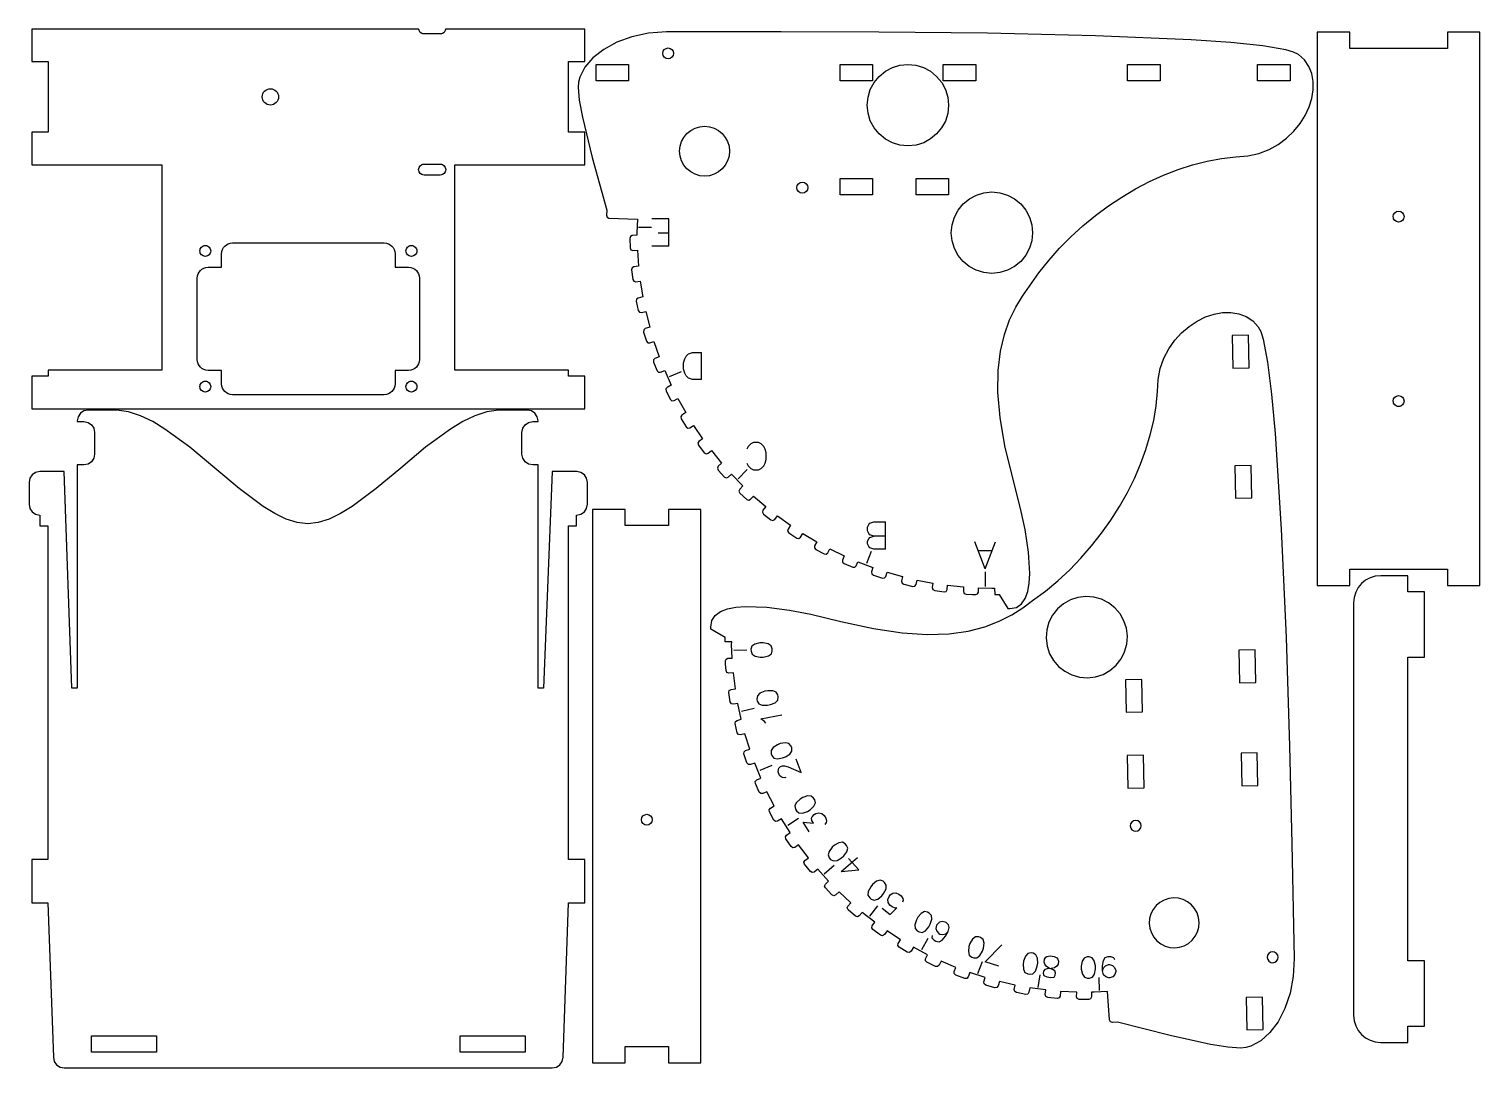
# Model space of a CAD drawing. Extents: x 0 to 268, y 8 to 199.
import ezdxf

# ---------------------------------------------------------------- set-up
doc = ezdxf.new("R2010")
doc.units = 0
doc.layers.add('Layer_1', color=7, linetype='CONTINUOUS')

msp = doc.modelspace()

# ---------------------------------------------------------------- linework, layer by layer
at = {"layer": 'Layer_1', "color": 7}
for points in [[(0.595772, 199.33182), (0.595772, 193.332135), (3.595586, 193.332135), (3.595586, 180.331848), (0.595772, 180.331848), (0.595772, 174.332164), (3.595586, 174.332164), (24.595302, 174.332164), (24.595302, 136.487003), (3.595586, 136.487003), (3.595586, 135.333423), (0.595772, 135.333423), (0.595772, 129.332679), (102.59546, 129.332679), (102.59546, 135.333423), (99.595352, 135.333423), (99.595352, 136.487003), (78.595399, 136.487003), (78.595399, 174.332164), (99.595352, 174.332164), (102.59546, 174.332164), (102.59546, 180.331848), (99.595352, 180.331848), (99.595352, 193.332135), (102.59546, 193.332135), (102.59546, 199.33182), (99.595352, 199.33182), (76.917678, 199.33182), (76.907359, 199.230484), (76.848889, 199.042366), (76.634838, 198.724602), (76.317606, 198.510554), (76.129487, 198.45261), (75.927607, 198.431973), (72.927766, 198.431973), (72.725625, 198.45261), (72.537506, 198.510554), (72.220271, 198.724602), (72.006223, 199.042366), (71.94775, 199.230484), (71.937431, 199.33182), (24.595302, 199.33182), (3.595586, 199.33182)], [(180.956177, 92.525344), (182.175112, 92.749972), (183.11888, 93.385501), (183.81235, 94.380865), (184.280665, 95.683935), (184.549216, 97.243388), (184.643143, 99.007626), (184.4074, 102.943298), (183.775046, 107.078203), (182.946901, 110.999059), (181.509156, 116.546571), (180.052361, 122.50101), (179.162039, 127.76092), (178.772837, 132.385567), (178.819933, 136.434745), (179.237712, 139.967989), (179.961082, 143.044559), (180.924956, 145.724255), (182.064251, 148.066345), (183.313613, 150.130623), (184.607951, 151.976617), (186.315836, 154.384588), (188.165007, 156.705244), (190.144616, 158.930389), (192.24329, 161.053137), (194.450175, 163.065556), (196.753636, 164.960501), (199.143084, 166.730295), (201.606882, 168.3678), (204.134443, 169.865074), (206.713864, 171.214977), (209.334822, 172.409835), (211.985414, 173.4425), (214.655058, 174.305306), (217.332372, 174.990576), (220.006249, 175.491432), (222.665572, 175.799671), (224.846796, 175.957892), (226.883025, 176.410329), (228.763682, 177.123116), (230.478181, 178.062119), (232.015671, 179.193477), (233.365575, 180.483584), (234.51704, 181.898311), (235.459486, 183.404051), (236.181795, 184.966679), (236.67392, 186.552326), (236.924745, 188.127122), (236.924745, 189.657736), (236.660955, 191.109239), (236.123851, 192.448559), (235.30285, 193.641562), (234.186841, 194.654651), (233.284083, 195.094123), (231.865653, 195.502111), (227.61645, 196.228391), (221.710692, 196.842224), (214.419843, 197.353132), (196.767924, 198.102431), (176.832122, 198.550106), (156.783079, 198.770239), (138.791699, 198.835856), (117.667128, 198.799872), (114.332586, 198.567039), (111.246491, 197.910079), (108.469693, 196.89276), (106.061987, 195.577517), (104.084227, 194.028118), (102.596744, 192.307536), (101.660119, 190.479002), (101.416967, 189.5437), (101.334417, 188.605224), (101.554815, 186.240382), (102.137692, 183.065387), (103.916746, 175.639069), (106.616553, 165.973058), (106.567605, 165.02294), (106.695134, 164.663374), (107.040944, 164.502505), (112.289213, 164.280258), (112.195022, 161.772009), (112.200842, 161.315074), (111.340947, 161.274857), (110.993549, 161.111874), (110.862052, 160.751247), (110.931902, 159.004737), (111.092239, 158.658133), (111.451543, 158.528751), (112.275984, 158.567381), (112.490826, 155.610402), (111.639662, 155.495835), (111.30761, 155.303483), (111.207862, 154.933069), (111.429847, 153.198726), (111.619818, 152.867468), (111.989176, 152.769837), (112.806473, 152.880433), (113.272137, 149.952555), (112.440819, 149.765498), (112.126495, 149.544835), (112.05929, 149.167011), (112.431824, 147.458597), (112.649837, 147.144802), (113.026339, 147.079714), (113.82882, 147.260689), (114.551661, 144.385466), (113.738335, 144.12591), (113.444648, 143.879054), (113.410781, 143.496996), (113.930687, 141.827476), (114.174895, 141.534054), (114.555365, 141.502304), (115.333504, 141.750483), (116.305583, 138.949079), (115.522152, 138.621525), (115.251219, 138.349798), (115.251748, 137.965623), (115.914794, 136.348226), (116.183875, 136.077293), (116.565933, 136.078616), (117.320789, 136.394266), (118.529931, 133.687052), (117.780102, 133.293087), (117.533778, 132.999135), (117.566851, 132.616813), (118.368271, 131.062916), (118.660106, 130.816327), (119.040576, 130.850985), (119.760507, 131.228809), (121.204867, 128.638807), (120.492609, 128.181872), (120.273005, 127.867283), (120.339151, 127.489458), (121.273658, 126.011499), (121.585602, 125.791366), (121.961307, 125.859099), (122.644461, 126.297249), (124.304456, 123.839536), (123.640881, 123.326774), (123.449061, 122.994457), (123.547748, 122.623512), (124.607139, 121.232336), (124.937339, 121.040249), (125.305903, 121.140526), (125.947782, 121.636617), (127.818911, 119.33501), (127.199789, 118.764305), (127.038129, 118.41638), (127.168833, 118.055486), (128.345432, 116.762471), (128.690977, 116.599752), (129.049223, 116.731515), (129.640302, 117.276553), (131.70749, 115.149572), (131.142605, 114.529654), (131.011901, 114.168762), (131.173561, 113.820571), (132.458374, 112.634974), (132.816885, 112.502949), (133.162695, 112.665665), (133.706413, 113.2623), (135.946903, 111.319469), (135.439962, 110.654307), (135.341273, 110.283626), (135.532564, 109.951045), (136.915807, 108.881864), (137.284369, 108.781587), (137.614568, 108.973939), (138.101931, 109.613172), (140.506462, 107.876183), (140.058788, 107.168691), (139.992642, 106.790866), (140.212246, 106.476277), (141.683593, 105.531715), (142.059298, 105.463981), (142.371507, 105.684115), (142.800396, 106.361977), (145.344892, 104.837184), (144.963363, 104.098732), (144.930555, 103.71641), (145.176882, 103.422193), (146.724691, 102.609396), (147.105161, 102.574736), (147.396996, 102.821325), (147.765296, 103.534906), (150.433879, 102.239245), (150.117173, 101.46772), (150.117438, 101.084339), (150.388371, 100.812612), (152.001532, 100.13766), (152.38359, 100.13766), (152.652936, 100.408858), (152.955619, 101.146781), (155.728183, 100.092417), (155.480533, 99.297609), (155.514403, 98.915551), (155.80809, 98.66843), (157.473638, 98.136621), (157.854373, 98.168633), (158.099113, 98.462055), (158.337238, 99.226436), (161.189706, 98.41311), (161.012965, 97.601898), (161.079904, 97.223809), (161.393964, 97.003411), (163.099732, 96.618972), (163.475969, 96.684059), (163.693986, 96.99759), (163.864375, 97.778375), (166.777964, 97.220369), (166.672131, 96.394605), (166.771614, 96.024189), (167.103666, 95.831837), (168.836157, 95.597151), (169.205515, 95.694783), (169.395486, 96.026041), (169.49735, 96.817938), (172.448508, 96.513403), (172.414906, 95.684993), (172.546404, 95.324631), (172.893802, 95.162177), (174.083897, 95.105821), (174.712544, 95.106085), (175.021577, 95.248166), (175.15916, 95.556141), (175.191704, 96.355976), (177.664763, 96.303853), (178.165087, 96.322374), (178.220387, 95.105821), (178.973388, 95.105821), (180.601104, 92.541748), (180.957762, 92.526666)], [(267.672584, 198.771041), (261.672634, 198.771041), (261.672634, 195.771225), (243.672523, 195.771225), (243.672523, 198.771041), (237.672573, 198.771041), (237.672573, 195.771225), (237.672573, 99.77175), (237.672573, 96.771115), (243.672523, 96.771115), (243.672523, 99.77175), (261.672634, 99.77175), (261.672634, 96.771115), (267.672584, 96.771115), (267.672584, 99.77175), (267.672584, 195.771225)], [(117.949703, 193.84873), (117.566584, 193.924666), (117.241678, 194.141624), (117.022603, 194.472617), (116.949578, 194.84859), (117.022603, 195.224563), (117.241678, 195.555556), (117.566584, 195.772515), (117.949703, 195.848714), (118.331758, 195.772515), (118.656666, 195.555556), (118.875741, 195.224563), (118.94956, 194.84859), (118.875741, 194.472617), (118.656666, 194.141624), (118.331758, 193.924666)], [(110.667583, 189.801669), (104.668692, 189.801669), (104.668692, 192.801775), (110.667583, 192.801775)], [(155.667599, 189.801669), (149.667647, 189.801669), (149.667647, 192.801775), (155.667599, 192.801775)], [(162.167608, 177.801769), (160.697584, 177.946764), (159.297677, 178.37274), (158.006511, 179.061715), (156.86457, 179.997545), (155.927681, 181.140544), (155.238707, 182.430652), (154.812731, 183.83162), (154.667739, 185.301641), (154.812731, 186.771665), (155.238707, 188.171572), (155.927681, 189.462738), (156.86457, 190.604679), (158.006511, 191.541568), (159.297677, 192.230542), (160.697584, 192.655725), (162.167608, 192.801775), (163.637632, 192.655725), (165.037539, 192.230542), (166.328705, 191.541568), (167.471704, 190.604679), (168.407535, 189.462738), (169.096509, 188.171572), (169.522753, 186.771665), (169.667742, 185.301641), (169.515609, 183.789551), (169.078518, 182.381704), (168.386633, 181.107736), (167.470646, 179.997545), (166.360719, 179.082617), (165.087548, 178.390734), (163.679701, 177.95364)], [(174.667567, 189.801669), (168.66762, 189.801669), (168.66762, 192.801775), (174.667567, 192.801775)], [(208.667808, 189.801669), (202.667594, 189.801669), (202.667594, 192.801775), (208.667808, 192.801775)], [(232.667869, 189.801669), (226.667657, 189.801669), (226.667657, 192.801775), (232.667869, 192.801775)], [(44.595688, 188.332045), (44.897842, 188.301618), (45.179358, 188.214041), (45.433887, 188.075929), (45.655873, 187.892573), (45.838964, 187.670853), (45.977341, 187.416059), (46.064654, 187.134542), (46.095345, 186.832388), (46.064918, 186.52997), (45.977341, 186.248454), (45.839229, 185.993661), (45.656137, 185.771675), (45.434152, 185.588584), (45.179358, 185.450206), (44.897842, 185.36263), (44.595688, 185.332203), (44.301471, 185.361307), (44.021542, 185.446239), (43.763309, 185.584086), (43.534709, 185.771675), (43.347384, 186.000011), (43.209537, 186.258244), (43.124608, 186.538436), (43.095501, 186.832388), (43.125931, 187.134542), (43.213508, 187.416059), (43.351885, 187.670853), (43.534974, 187.892838), (43.756959, 188.075929), (44.011753, 188.214306), (44.293269, 188.301618)], [(124.66667, 172.217747), (123.765765, 172.306647), (122.906663, 172.567791), (122.114766, 172.989801), (121.413623, 173.564737), (120.839742, 174.26456), (120.416674, 175.056722), (120.155795, 175.915559), (120.06663, 176.817787), (120.155795, 177.71869), (120.416674, 178.577792), (120.839742, 179.369689), (121.413623, 180.069776), (122.114766, 180.644716), (122.906663, 181.067784), (123.764709, 181.328663), (124.66667, 181.417563), (125.568634, 181.328663), (126.426677, 181.067784), (127.218575, 180.644716), (127.919718, 180.069776), (128.493598, 179.369689), (128.916667, 178.577792), (129.177546, 177.71869), (129.26671, 176.817787), (129.177546, 175.915559), (128.916667, 175.056722), (128.493598, 174.26456), (127.919718, 173.564737), (127.218575, 172.989801), (126.427736, 172.567791), (125.568634, 172.306647)], [(72.927766, 174.432177), (75.927607, 174.432177), (76.129487, 174.412069), (76.317606, 174.353861), (76.635105, 174.140078), (76.849153, 173.822313), (76.907094, 173.634195), (76.927467, 173.432319), (76.907094, 173.230177), (76.849153, 173.042323), (76.635105, 172.724556), (76.317606, 172.510776), (76.129487, 172.452567), (75.927607, 172.432459), (72.927766, 172.432459), (72.725625, 172.452567), (72.537771, 172.510776), (72.220006, 172.724556), (72.006223, 173.042323), (71.948015, 173.230177), (71.927642, 173.432319), (71.948015, 173.634195), (72.006223, 173.822313), (72.220006, 174.140078), (72.537771, 174.353861), (72.725625, 174.412069)], [(155.667599, 168.801714), (149.667647, 168.801714), (149.667647, 171.801558), (155.667599, 171.801558)], [(169.667742, 168.801714), (163.667527, 168.801714), (163.667527, 171.801558), (169.667742, 171.801558)], [(142.697738, 169.099637), (142.315679, 169.17557), (141.990774, 169.392795), (141.773549, 169.716642), (141.697616, 170.099759), (141.773549, 170.482611), (141.990774, 170.806725), (142.315679, 171.023683), (142.697738, 171.099619), (143.080589, 171.023683), (143.405762, 170.806725), (143.621662, 170.482611), (143.698656, 170.099759), (143.621662, 169.716642), (143.405762, 169.392795), (143.080589, 169.17557)], [(177.667676, 154.301773), (176.156112, 154.453644), (174.74853, 154.890736), (173.474564, 155.582621), (172.364638, 156.498605), (171.448651, 157.608796), (170.75756, 158.882764), (170.320736, 160.289814), (170.167542, 161.801642), (170.313592, 163.271667), (170.73851, 164.671576), (171.427749, 165.962739), (172.364638, 167.10468), (173.506579, 168.041569), (174.797742, 168.730808), (176.197652, 169.156787), (177.667676, 169.301779), (179.137697, 169.156787), (180.538136, 168.730808), (181.829037, 168.041569), (182.971242, 167.10468), (183.908131, 165.962739), (184.597103, 164.671576), (185.022553, 163.271667), (185.168074, 161.801642), (185.022553, 160.331618), (184.597103, 158.931712), (183.907867, 157.64081), (182.971242, 156.497811), (181.828772, 155.561716), (180.537871, 154.872744), (179.137697, 154.446765)], [(253.672438, 164.771065), (253.652594, 164.569717), (253.593592, 164.381863), (253.379545, 164.064098), (253.061516, 163.849789), (252.874455, 163.79158), (252.672578, 163.771207), (252.471495, 163.79158), (252.283641, 163.849789), (251.965612, 164.064098), (251.751564, 164.381863), (251.693621, 164.569717), (251.672454, 164.771065), (251.748654, 165.153916), (251.965612, 165.47856), (252.289462, 165.695518), (252.672578, 165.771454), (253.05543, 165.695518), (253.379545, 165.47856), (253.596503, 165.153916)], [(37.595616, 159.931704), (65.595378, 159.931704), (65.999397, 159.892019), (66.375369, 159.7756), (66.715092, 159.59304), (67.010896, 159.346975), (67.254577, 159.05329), (67.438462, 158.711975), (67.554614, 158.33627), (67.595095, 157.931458), (67.595095, 155.431147), (70.095406, 155.431147), (70.499425, 155.391459), (70.87513, 155.275043), (71.215122, 155.09248), (71.510659, 154.849066), (71.754604, 154.552733), (71.93849, 154.211418), (72.054642, 153.835713), (72.095123, 153.433544), (72.095123, 138.431689), (72.054642, 138.029523), (71.93849, 137.651169), (71.754604, 137.312502), (71.510659, 137.016169), (71.215122, 136.772753), (70.87513, 136.59019), (70.499425, 136.473774), (70.095406, 136.43144), (67.595095, 136.43144), (67.595095, 133.931132), (67.554614, 133.528966), (67.438462, 133.153258), (67.254577, 132.811945), (67.010896, 132.518258), (66.715092, 132.272196), (66.375369, 132.089636), (65.999397, 131.973217), (65.595378, 131.933529), (37.595616, 131.933529), (37.191598, 131.973217), (36.815625, 132.089636), (36.4759, 132.272196), (36.180096, 132.518258), (35.936415, 132.811945), (35.752265, 133.153258), (35.636113, 133.528966), (35.595632, 133.931132), (35.595632, 136.43144), (33.095589, 136.43144), (32.69157, 136.473774), (32.315597, 136.59019), (31.975873, 136.772753), (31.680069, 137.016169), (31.436388, 137.312502), (31.252238, 137.651169), (31.136086, 138.029523), (31.095604, 138.431689), (31.095604, 153.433544), (31.136086, 153.835713), (31.252238, 154.211418), (31.436388, 154.552733), (31.680069, 154.849066), (31.975873, 155.09248), (32.315597, 155.275043), (32.69157, 155.391459), (33.095589, 155.431147), (35.595632, 155.431147), (35.595632, 157.931458), (35.636113, 158.33627), (35.752265, 158.711975), (35.936415, 159.05329), (36.180096, 159.346975), (36.4759, 159.59304), (36.815625, 159.7756), (37.191598, 159.892019)], [(32.595262, 159.431644), (32.796874, 159.413123), (32.984464, 159.352269), (33.30249, 159.137954), (33.516805, 158.820457), (33.575013, 158.6326), (33.595386, 158.43152), (33.575013, 158.230437), (33.516805, 158.042582), (33.30249, 157.725083), (32.984464, 157.51077), (32.796874, 157.452562), (32.595262, 157.431395), (32.393914, 157.452562), (32.20606, 157.51077), (31.888296, 157.725083), (31.673983, 158.042582), (31.615775, 158.230437), (31.595402, 158.43152), (31.615775, 158.6326), (31.673983, 158.820457), (31.888296, 159.137954), (32.20606, 159.352269), (32.393914, 159.413123)], [(70.595468, 159.431644), (70.797078, 159.413123), (70.98467, 159.352269), (71.302699, 159.137954), (71.517009, 158.820457), (71.575217, 158.6326), (71.59559, 158.43152), (71.575217, 158.230437), (71.517009, 158.042582), (71.302699, 157.725083), (70.98467, 157.51077), (70.797078, 157.452562), (70.595468, 157.431395), (70.39412, 157.452562), (70.206266, 157.51077), (69.888502, 157.725083), (69.67419, 158.042582), (69.615981, 158.230437), (69.595608, 158.43152), (69.615981, 158.6326), (69.67419, 158.820457), (69.888502, 159.137954), (70.206266, 159.352269), (70.39412, 159.413123)], [(125.81589, 89.100461), (126.014413, 90.32387), (126.630094, 91.280878), (127.610559, 91.995257), (128.90343, 92.491037), (130.456849, 92.792527), (132.218707, 92.923764), (136.158485, 92.771352), (140.305843, 92.226635), (144.243343, 91.481643), (149.820036, 90.161605), (155.803969, 88.831133), (161.081541, 88.05231), (165.713387, 87.761053), (169.760661, 87.893818), (173.284006, 88.386259), (176.344583, 89.174568), (179.003277, 90.195195), (181.321006, 91.383532), (183.358382, 92.676294), (185.176312, 94.009401), (187.547867, 95.767861), (189.828611, 97.665715), (192.011633, 99.691973), (194.089236, 101.835085), (196.054771, 104.084068), (197.900542, 106.427374), (199.619387, 108.853471), (201.204119, 111.351623), (202.647846, 113.910044), (203.942861, 116.517713), (205.081995, 119.163105), (206.058339, 121.835219), (206.864468, 124.522257), (207.492932, 127.213472), (207.93683, 129.897341), (208.188996, 132.562598), (208.301024, 134.746679), (208.710276, 136.792028), (209.3831, 138.687611), (210.285622, 140.421328), (211.384193, 141.982416), (212.645448, 143.359313), (214.035489, 144.540459), (215.520953, 145.514552), (217.067677, 146.270026), (218.642823, 146.795334), (220.211961, 147.079426), (221.741725, 147.110744), (223.198747, 146.877733), (224.549127, 146.369354), (225.759243, 145.573516), (226.795455, 144.479185), (227.254191, 143.586202), (227.692103, 142.176458), (228.508135, 137.943575), (229.246796, 132.052128), (229.911866, 124.773724), (231.034507, 107.141878), (231.903928, 87.219748), (232.547985, 67.179851), (232.994544, 49.194159), (233.405568, 28.073371), (233.243347, 24.734626), (232.651833, 21.635426), (231.6935, 18.837537), (230.429496, 16.402672), (228.922296, 14.392598), (227.233571, 12.869065), (225.425007, 11.893782), (224.495322, 11.631042), (223.558805, 11.528521), (221.189824, 11.698985), (218.002943, 12.214462), (210.54091, 13.836043), (200.819934, 16.330789), (199.870804, 16.261584), (199.508882, 16.381482), (199.340733, 16.723836), (199.00748, 21.966201), (196.501522, 21.819081), (196.044834, 21.815108), (196.022557, 20.954549), (195.867227, 20.603732), (195.509465, 20.464554), (193.761602, 20.497321), (193.411683, 20.650315), (193.274723, 21.007012), (193.296168, 21.83188), (190.335302, 21.984235), (190.238773, 21.130891), (190.053492, 20.794764), (189.685272, 20.687069), (187.946616, 20.872543), (187.611151, 21.055298), (187.505991, 21.422459), (187.599266, 22.242151), (184.661928, 22.645674), (184.492503, 21.810451), (184.278803, 21.491691), (183.902485, 21.416508), (182.186573, 21.752859), (181.868236, 21.964081), (181.795199, 22.338989), (181.959153, 23.145146), (179.069009, 23.807112), (178.826987, 22.988426), (178.586403, 22.689581), (178.205146, 22.647559), (176.525003, 23.131968), (176.226476, 23.37002), (176.186682, 23.749734), (176.418339, 24.533029), (173.596991, 25.445585), (173.285826, 24.655393), (173.020154, 24.37883), (172.636608, 24.370184), (171.005544, 24.998802), (170.728713, 25.262138), (170.721953, 25.644059), (171.021553, 26.405583), (168.289358, 27.557252), (167.911615, 26.799261), (167.622677, 26.546763), (167.239744, 26.571554), (165.669235, 27.339995), (165.416524, 27.626547), (165.443126, 28.007666), (165.805633, 28.735377), (163.185649, 30.124607), (162.743885, 29.402972), (162.434278, 29.176714), (162.054873, 29.234897), (160.557473, 30.13771), (160.330787, 30.444979), (160.390553, 30.822141), (160.814149, 31.514413), (158.321866, 33.121897), (157.823524, 32.44768), (157.495073, 32.249021), (157.122388, 32.339792), (155.709105, 33.369481), (155.510076, 33.695411), (155.602267, 34.066035), (156.084668, 34.718214), (153.743983, 36.540277), (153.18677, 35.909221), (152.842078, 35.740229), (152.478501, 35.863267), (151.160876, 37.012245), (150.990882, 37.35427), (151.115035, 37.715223), (151.647706, 38.317973), (149.477462, 40.339424), (148.869368, 39.761807), (148.511326, 39.623231), (148.159789, 39.777752), (146.947541, 41.036934), (146.807957, 41.39257), (146.963058, 41.741741), (147.548318, 42.297968), (145.558241, 44.497102), (144.904219, 43.976205), (144.535453, 43.869424), (144.198899, 44.053637), (143.100683, 45.414209), (142.992894, 45.780574), (143.177957, 46.1145), (143.806734, 46.615279), (142.019519, 48.982523), (141.321649, 48.52024), (140.945044, 48.446111), (140.626143, 48.659015), (139.6504, 50.109773), (139.574729, 50.484228), (139.78821, 50.80076), (140.457109, 51.243902), (138.878555, 53.755556), (138.148336, 53.358751), (137.767063, 53.317601), (137.4677, 53.557647), (136.622067, 55.087908), (136.579363, 55.46756), (136.819724, 55.764547), (137.525347, 56.148129), (136.17377, 58.788703), (135.409126, 58.455478), (135.025561, 58.447625), (134.748162, 58.712748), (134.039485, 60.311538), (134.030084, 60.693218), (134.29526, 60.968236), (135.02661, 61.286466), (133.914082, 64.036104), (133.124692, 63.771692), (132.741733, 63.797726), (132.488453, 64.086118), (131.921523, 65.739778), (131.945474, 66.121106), (132.233916, 66.372005), (132.992823, 66.626245), (132.119318, 69.460864), (131.312028, 69.266997), (130.932871, 69.325927), (130.705613, 69.635247), (130.285165, 71.332496), (130.342277, 71.710029), (130.651127, 71.934628), (131.428388, 72.121775), (130.808597, 75.022632), (129.985257, 74.89935), (129.612819, 74.990973), (129.413484, 75.31888), (129.142188, 77.046281), (129.231988, 77.417355), (129.559414, 77.614298), (130.348714, 77.732894), (129.9818, 80.676947), (129.154554, 80.625828), (128.791226, 80.749666), (128.621451, 81.09381), (128.539925, 82.282446), (128.526342, 82.911743), (128.662117, 83.223719), (128.967117, 83.367524), (129.766081, 83.416984), (129.661634, 85.888651), (129.669564, 86.389255), (128.452116, 86.418798), (128.436199, 87.170842), (125.83825, 88.744199), (125.815631, 89.100194)], [(221.973344, 142.856759), (222.100303, 136.858153), (225.100001, 136.921641), (224.973042, 142.920247)], [(32.595262, 134.431194), (32.796874, 134.412673), (32.984464, 134.354465), (33.30249, 134.140153), (33.516805, 133.822653), (33.575013, 133.634799), (33.595386, 133.43107), (33.575013, 133.229987), (33.516805, 133.042133), (33.30249, 132.724633), (32.984464, 132.510321), (32.796874, 132.452112), (32.595262, 132.430946), (32.393914, 132.452112), (32.20606, 132.510321), (31.888296, 132.724633), (31.673983, 133.042133), (31.615775, 133.229987), (31.595402, 133.43107), (31.615775, 133.634799), (31.673983, 133.822653), (31.888296, 134.140153), (32.20606, 134.354465), (32.393914, 134.412673)], [(70.595468, 134.431194), (70.797078, 134.412673), (70.98467, 134.354465), (71.302699, 134.140153), (71.517009, 133.822653), (71.575217, 133.634799), (71.59559, 133.43107), (71.575217, 133.229987), (71.517009, 133.042133), (71.302699, 132.724633), (70.98467, 132.510321), (70.797078, 132.452112), (70.595468, 132.430946), (70.39412, 132.452112), (70.206266, 132.510321), (69.888502, 132.724633), (69.67419, 133.042133), (69.615981, 133.229987), (69.595608, 133.43107), (69.615981, 133.634799), (69.67419, 133.822653), (69.888502, 134.140153), (70.206266, 134.354465), (70.39412, 134.412673)], [(253.672438, 130.771353), (253.652594, 130.569743), (253.593592, 130.382151), (253.379545, 130.064122), (253.061516, 129.849812), (252.874455, 129.791604), (252.672578, 129.771231), (252.471495, 129.791604), (252.283641, 129.849812), (251.965612, 130.064122), (251.751564, 130.382151), (251.693621, 130.569743), (251.672454, 130.771353), (251.748654, 131.153943), (251.965612, 131.478848), (252.289462, 131.695542), (252.672578, 131.771742), (253.05543, 131.695542), (253.379545, 131.478848), (253.596503, 131.153943)], [(10.976434, 129.111686), (10.19671, 128.955053), (9.561181, 128.527222), (9.13335, 127.891697), (8.976714, 127.11197), (8.976452, 127.004687), (10.180567, 127.004687), (10.960559, 126.847789), (11.596087, 126.419961), (12.023654, 125.784182), (12.180552, 125.004192), (12.179493, 121.004701), (12.02286, 120.224711), (11.595029, 119.589182), (10.9595, 119.161351), (10.179774, 119.004717), (8.976452, 119.004692), (8.979627, 77.872379), (7.980561, 77.87185), (6.584356, 117.771603), (4.387524, 117.771708), (3.579487, 117.771708), (2.579628, 117.771708), (2.080624, 117.771708), (1.300633, 117.615075), (0.665107, 117.187245), (0.237276, 116.551716), (0.080642, 115.771726), (0.080642, 111.771707), (0.237276, 110.991716), (0.665107, 110.356187), (1.300633, 109.928621), (2.080359, 109.771989), (2.080624, 107.771715), (3.579487, 107.771715), (3.579487, 46.271907), (0.580437, 46.271907), (0.580437, 38.272767), (3.579487, 38.272767), (4.580138, 9.872426), (4.736774, 9.091906), (5.164338, 8.456909), (5.799867, 8.028284), (6.579858, 7.87218), (96.579358, 7.87271), (97.359349, 8.028814), (97.995142, 8.457438), (98.422973, 9.092438), (98.579871, 9.872956), (99.579731, 38.273296), (102.580366, 38.272767), (102.580366, 46.271907), (99.580525, 46.271907), (99.580525, 107.771715), (101.079386, 107.771715), (101.079386, 109.771697), (101.859377, 109.92833), (102.49517, 110.355896), (102.923001, 110.991425), (103.079899, 111.771416), (103.080428, 115.771699), (102.92353, 116.55169), (102.495699, 117.187219), (101.859906, 117.615049), (101.079915, 117.771682), (99.695354, 117.771708), (98.772488, 117.771708), (96.575389, 117.771708), (94.979426, 77.87185), (93.980357, 77.87185), (93.980357, 117.738688), (93.980357, 117.771708), (93.980357, 118.166705), (93.973478, 118.166705), (93.973478, 119.004692), (92.9805, 119.004692), (92.200509, 119.161325), (91.56498, 119.589155), (91.137149, 120.224684), (90.980516, 121.004675), (90.980516, 125.003689), (91.137149, 125.783679), (91.56498, 126.419469), (92.200509, 126.847299), (92.9805, 127.004197), (93.973478, 127.004687), (93.973478, 127.112687), (93.816848, 127.892414), (93.389017, 128.527939), (92.753488, 128.95577), (91.973497, 129.112403), (86.681572, 129.111686), (84.518607, 128.791541), (82.313042, 128.06288), (80.072551, 126.98497), (77.805605, 125.617336), (73.224615, 122.248957), (68.634365, 118.431023), (64.100206, 114.637167), (59.686696, 111.341019), (57.54516, 110.027628), (55.458396, 109.016127), (53.434334, 108.365784), (51.480655, 108.13586), (49.526973, 108.365784), (47.502912, 109.016127), (45.415882, 110.027628), (43.274611, 111.341019), (38.861104, 114.637167), (34.326943, 118.431023), (29.736692, 122.248957), (25.155702, 125.617336), (22.888756, 126.98497), (20.648266, 128.06288), (18.442703, 128.791541), (16.279736, 129.111686)], [(222.481185, 118.862074), (222.608144, 112.863468), (225.607842, 112.926956), (225.480883, 118.925562)], [(124.009784, 110.816726), (118.009832, 110.816726), (118.009832, 107.816909), (110.009901, 107.816909), (110.009901, 110.816726), (104.009686, 110.816726), (104.009686, 8.8168), (110.009901, 8.8168), (110.009901, 11.817435), (118.009832, 11.817435), (118.009832, 8.8168), (124.009784, 8.8168), (124.009784, 11.817435), (124.009784, 107.816909)], [(257.465047, 95.587896), (254.364926, 95.587896), (254.364926, 98.587716), (249.365104, 98.587716), (248.354925, 98.486497), (247.415126, 98.196046), (246.566078, 97.736153), (245.826039, 97.126606), (245.21591, 96.387255), (244.756065, 95.537811), (244.466082, 94.598144), (244.365011, 93.588018), (244.365011, 17.588082), (244.466082, 16.57817), (244.756065, 15.638371), (245.21591, 14.788794), (245.826039, 14.049284), (246.566078, 13.439685), (247.415126, 12.979842), (248.354925, 12.68933), (249.365104, 12.587994), (254.364926, 12.587994), (254.364926, 15.588365), (257.465047, 15.588365), (257.465047, 27.588), (254.364926, 27.588), (254.364926, 83.588105), (257.465047, 83.588105)], [(187.645461, 87.117975), (187.829805, 85.610242), (188.296589, 84.21196), (189.014747, 82.952906), (189.954012, 81.862613), (191.083066, 80.970582), (192.371378, 80.306338), (193.787894, 79.899129), (195.302344, 79.778748), (196.768962, 79.955077), (198.15982, 80.41006), (199.435848, 81.12646), (200.557979, 82.087043), (201.470222, 83.248809), (202.131991, 84.554006), (202.527988, 85.96261), (202.642106, 87.435376), (202.465771, 88.902261), (202.010789, 90.293119), (201.294389, 91.569147), (200.333799, 92.691539), (199.171769, 93.603779), (197.866572, 94.265549), (196.457709, 94.661275), (194.984944, 94.775393), (193.518328, 94.5988), (192.127473, 94.143818), (190.851445, 93.427417), (189.729314, 92.466836), (188.817074, 91.304803), (188.15557, 89.999612), (187.759843, 88.590749)], [(223.200613, 84.870243), (223.327578, 78.871375), (226.327276, 78.934863), (226.200312, 84.933731)], [(202.311434, 79.426655), (202.438382, 73.428578), (205.437551, 73.492055), (205.310603, 79.490132)], [(202.607666, 65.430175), (202.734631, 59.431304), (205.7338, 59.494781), (205.606835, 65.493651)], [(223.602653, 65.874528), (223.729617, 59.875658), (226.729315, 59.939146), (226.602351, 65.938016)], [(115.009726, 53.617217), (114.933791, 53.234366), (114.717891, 52.909987), (114.392718, 52.693293), (114.009866, 52.617358), (113.627808, 52.693293), (113.3029, 52.909987), (113.085677, 53.234366), (113.009742, 53.617217), (113.085677, 53.999807), (113.3029, 54.324184), (113.627808, 54.540877), (114.009866, 54.617342), (114.392718, 54.540877), (114.717891, 54.324184), (114.933791, 53.999807)], [(203.180232, 52.469266), (203.264511, 52.088377), (203.48802, 51.768656), (203.817181, 51.558616), (204.20129, 51.490793), (204.582449, 51.574813), (204.902162, 51.798586), (205.112208, 52.127483), (205.180027, 52.511856), (205.096011, 52.892751), (204.872232, 53.212731), (204.543343, 53.422512), (204.158964, 53.490594), (203.778075, 53.406315), (203.45809, 53.182801), (203.248314, 52.853645)], [(206.678649, 34.508337), (206.786874, 33.608727), (207.065869, 32.755631), (207.505331, 31.972936), (208.094439, 31.284552), (208.807054, 30.725017), (209.607455, 30.319138), (210.471621, 30.076412), (211.375004, 30.006293), (212.274613, 30.114571), (213.127472, 30.393638), (213.910247, 30.833025), (214.59855, 31.42221), (215.158006, 32.134824), (215.563962, 32.935357), (215.806608, 33.799442), (215.876675, 34.702747), (215.768452, 35.602278), (215.489462, 36.455347), (215.050002, 37.237856), (214.460895, 37.926161), (213.748276, 38.485882), (212.947615, 38.89157), (212.083709, 39.134488), (211.180325, 39.204552), (210.280717, 39.096328), (209.427598, 38.81707), (208.645084, 38.377874), (207.956785, 37.788503), (207.397323, 37.076154), (206.991373, 36.275488), (206.748717, 35.411562)], [(228.447194, 28.250167), (228.531479, 27.868987), (228.754992, 27.549081), (229.090292, 27.336578), (229.467994, 27.271371), (229.842596, 27.3525), (230.168608, 27.579), (230.378649, 27.90795), (230.446469, 28.292217), (230.362452, 28.67327), (230.138679, 28.993065), (229.803377, 29.205542), (229.425678, 29.270748), (229.051073, 29.189619), (228.725063, 28.963146), (228.515282, 28.634281)], [(224.554856, 20.884462), (224.681808, 14.886175), (227.681506, 14.949663), (227.554554, 20.94795)], [(11.579683, 13.772909), (23.580641, 13.772909), (23.580641, 10.771745), (11.579683, 10.771745)], [(79.579368, 13.772909), (91.580591, 13.772909), (91.580591, 10.771745), (79.579368, 10.771745)]]:
    msp.add_lwpolyline(points, close=True, dxfattribs=at)
at = {"layer": 'Layer_1', "color": 1}
for points in [[(118.048654, 164.348785), (114.943773, 164.348785)], [(118.048654, 159.33573), (118.048654, 164.348785)], [(114.906732, 162.736679), (112.514109, 162.744617)], [(118.048654, 161.728618), (116.140748, 161.728618)], [(118.048654, 159.33573), (114.943773, 159.33573)], [(124.116602, 134.727657), (122.442584, 134.727657), (121.72345, 134.970015), (121.253812, 135.447059), (121.011721, 135.9241), (120.769363, 136.635828), (120.769627, 137.831747), (121.011986, 138.543473), (121.254344, 139.02422), (121.723712, 139.501264), (122.443113, 139.739918), (124.116602, 139.739653)], [(124.116602, 134.727657), (124.116602, 139.739653)], [(120.327774, 136.185772), (118.141787, 135.212638)], [(132.475572, 119.300615), (132.717931, 118.823836), (133.194974, 118.346792), (133.672017, 118.104434), (134.625575, 118.104699), (135.102619, 118.347057), (135.579662, 118.8241), (135.822018, 119.301144), (136.056705, 120.012872), (136.056705, 121.208788), (135.822018, 121.920514), (135.579662, 122.401265), (135.102619, 122.878308), (134.625575, 123.116959), (133.671753, 123.116695), (133.194709, 122.878308), (132.717666, 122.401265), (132.475308, 121.920514)], [(132.523726, 118.152853), (130.846272, 116.446559)], [(158.037732, 105.894723), (155.887732, 105.894723), (155.176003, 106.129408), (154.933645, 106.364093), (154.691287, 106.848807), (154.690758, 107.560803), (154.932851, 108.037846), (155.175207, 108.276233), (155.886936, 108.514887), (158.037732, 108.514625)], [(158.037732, 103.501833), (158.037732, 108.514625)], [(158.037732, 103.501833), (155.887732, 103.501833), (155.176003, 103.743926), (154.933645, 103.986284), (154.691287, 104.45592), (154.690758, 104.940636), (154.932851, 105.410271), (155.175207, 105.652629), (155.886936, 105.894723)], [(176.422283, 99.826775), (174.51358, 104.83983)], [(176.422283, 99.826775), (178.330189, 104.83983)], [(154.586777, 100.882727), (155.433707, 103.120571)], [(177.618463, 103.17375), (175.225573, 103.17375)], [(176.442391, 99.285703), (176.442391, 96.628761)], [(132.484381, 84.847476), (130.092123, 84.804784)], [(133.821449, 74.089488), (131.480608, 73.593228)], [(135.96438, 71.420406), (135.712444, 71.745347), (135.050198, 72.188368), (138.90152, 72.951864)], [(139.652781, 61.413486), (139.475869, 61.344639), (139.064479, 61.388596), (138.818715, 61.496926), (138.508843, 61.770886), (138.238454, 62.467524), (138.277938, 62.8902), (138.388507, 63.130192), (138.664698, 63.434816), (139.018533, 63.571979), (139.427948, 63.533803), (140.088377, 63.38926), (142.505944, 62.323636), (141.559583, 64.76187)], [(137.051369, 63.625616), (134.854802, 62.676963)], [(142.016658, 53.8442), (140.013766, 52.534969)], [(143.945478, 51.413266), (142.882052, 53.168359), (144.738071, 52.989311), (144.449045, 53.466166), (144.417968, 53.884173), (144.484808, 54.139644), (144.863223, 54.590929), (145.182783, 54.78453), (145.760696, 54.912675), (146.270836, 54.791945), (146.722531, 54.406658), (147.014572, 53.924839), (147.143686, 53.35118), (147.082214, 53.092117), (146.857814, 52.741218)], [(149.888334, 44.058668), (152.842042, 46.645339)], [(149.888334, 44.058668), (153.091375, 44.380249), (151.243167, 46.490823)], [(148.544192, 45.185117), (146.743842, 43.609178)], [(156.535684, 37.728589), (155.083075, 35.827353)], [(157.451172, 37.336711), (158.907656, 36.166326), (160.110588, 37.360446), (159.843917, 37.331249), (159.294131, 37.537149), (158.854766, 37.890145), (158.530924, 38.386376), (158.481942, 38.912772), (158.683267, 39.466163), (158.917394, 39.757462), (159.416399, 40.075273), (159.937247, 40.136314), (160.493415, 39.928961), (160.932518, 39.575959), (161.250239, 39.081189), (161.280979, 38.816668), (161.190343, 38.410111)], [(166.626644, 32.269739), (166.607661, 31.853718), (167.010183, 31.416051), (167.33256, 31.238974), (167.917525, 31.133959), (168.513583, 31.44263), (169.13116, 32.172536), (169.582456, 32.993825), (169.774459, 33.737564), (169.627164, 34.244994), (169.22311, 34.680063), (169.062189, 34.768594), (168.478227, 34.876197), (167.975943, 34.725809), (167.539806, 34.325992), (167.451385, 34.164859), (167.346271, 33.579627), (167.488741, 33.075085), (167.890998, 32.637412), (168.052187, 32.54886), (168.637414, 32.443877), (169.144789, 32.591409), (169.582456, 32.993825)], [(165.841557, 31.739507), (164.678518, 29.648326)], [(176.430562, 27.456604), (179.463848, 30.572075)], [(175.837535, 27.454877), (175.029879, 25.202614)], [(178.906916, 26.614233), (176.430826, 27.45661)], [(198.067797, 25.777088), (198.239716, 26.344308), (198.605443, 26.719849), (199.158779, 26.921388), (199.348707, 26.925434), (199.910074, 26.747487), (200.297183, 26.387881), (200.492949, 25.828443), (200.496841, 25.644546), (200.32492, 25.077352), (199.953499, 24.695736), (199.399899, 24.494191), (199.210235, 24.490177), (198.648867, 24.668124), (198.267453, 25.033806), (198.067799, 25.777035), (198.048093, 26.708079), (198.212106, 27.64886), (198.573753, 28.217133), (199.127152, 28.41571), (199.506744, 28.423717), (200.068049, 28.248733), (200.265619, 27.879187)], [(186.509648, 25.059547), (186.158543, 22.692751)], [(197.40042, 24.536796), (197.463217, 22.144913)]]:
    msp.add_lwpolyline(points, dxfattribs=at)
for points in [[(133.238466, 84.666809), (133.439931, 84.113207), (134.005312, 83.745676), (134.946144, 83.581662), (135.503495, 83.593458), (136.436548, 83.797133), (136.989046, 84.188323), (137.164004, 84.749628), (137.155564, 85.123386), (136.956891, 85.682605), (136.388847, 86.038435), (135.447889, 86.208269), (134.890275, 86.196467), (133.957608, 85.986979), (133.407776, 85.607489), (133.230032, 85.040303)], [(134.396845, 75.487069), (134.691332, 74.977249), (135.312209, 74.713309), (136.266998, 74.715257), (136.814106, 74.823431), (137.697479, 75.186162), (138.173439, 75.667564), (138.248167, 76.250565), (138.175571, 76.617143), (137.882796, 77.133615), (137.26138, 77.38537), (136.30541, 77.38922), (135.758575, 77.28079), (134.87611, 76.912518), (134.400951, 76.443306), (134.324249, 75.853648)], [(137.087253, 65.431237), (137.465978, 64.980098), (138.123127, 64.828075), (139.06303, 64.995639), (139.582751, 65.197446), (140.389956, 65.707823), (140.775136, 66.264579), (140.747618, 66.852032), (140.612424, 67.200349), (140.234359, 67.657853), (139.578787, 67.798), (138.636391, 67.635677), (138.116664, 67.434134), (137.311696, 66.917984), (136.925195, 66.373639), (136.952059, 65.779556)], [(141.621735, 55.248238), (142.07302, 54.869824), (142.746498, 54.83406), (143.643302, 55.162408), (144.120158, 55.451433), (144.826113, 56.094371), (145.108965, 56.7093), (144.979852, 57.282956), (144.786251, 57.602518), (144.334292, 57.987797), (143.664507, 58.011729), (142.764687, 57.688346), (142.287826, 57.399585), (141.584622, 56.75168), (141.298352, 56.148059), (141.428134, 55.567798)], [(147.919443, 46.30721), (148.429551, 46.012874), (149.098954, 46.094525), (149.925085, 46.573546), (150.344441, 46.941012), (150.928128, 47.696746), (151.099784, 48.3514), (150.873148, 48.893881), (150.626906, 49.175012), (150.11507, 49.475928), (149.451188, 49.383278), (148.62126, 48.908678), (148.20164, 48.541207), (147.621754, 47.781052), (147.444575, 47.137134), (147.673203, 46.588077)], [(155.412089, 38.975354), (155.965483, 38.774032), (156.61075, 38.970822), (157.341112, 39.585957), (157.690241, 40.020479), (158.134144, 40.866144), (158.1892, 41.540824), (157.871743, 42.035602), (157.580445, 42.269732), (157.024277, 42.477085), (156.386624, 42.270665), (155.651422, 41.65913), (155.302299, 41.224343), (154.863239, 40.375076), (154.80056, 39.710291), (155.120796, 39.20922)], [(164.224714, 32.94675), (164.804587, 32.844617), (165.405734, 33.150431), (166.018222, 33.883195), (166.286813, 34.3718), (166.576924, 35.281639), (166.514227, 35.955759), (166.115526, 36.38795), (165.788061, 36.567857), (165.204101, 36.67538), (164.612133, 36.361159), (163.994286, 35.631431), (163.725962, 35.142755), (163.440941, 34.230057), (163.494723, 33.564377), (163.897245, 33.12671)], [(174.30793, 28.178772), (174.896757, 28.178902), (175.435718, 28.584467), (175.911488, 29.412413), (176.091124, 29.940233), (176.218765, 30.886596), (176.040075, 31.539471), (175.572318, 31.895915), (175.218591, 32.016251), (174.624901, 32.020835), (174.096401, 31.608637), (173.614768, 30.782577), (173.435396, 30.254789), (173.31309, 29.306475), (173.481847, 28.660244), (173.953938, 28.299102), (174.30793, 28.178772), (174.30793, 28.178772)], [(184.651645, 25.132167), (185.231427, 25.234549), (185.691792, 25.727528), (186.016821, 26.625537), (186.101754, 27.176521), (186.063299, 28.130695), (185.773797, 28.742587), (185.251504, 29.012397), (184.882178, 29.069497), (184.296758, 28.970939), (183.847609, 28.473195), (183.517003, 27.5761), (183.431805, 27.025138), (183.476367, 26.070034), (183.754389, 25.462875), (184.282317, 25.189241), (184.651642, 25.132167)], [(188.532086, 24.532338), (189.112132, 24.634726), (189.35687, 24.974996), (189.413892, 25.344267), (189.283463, 25.742545), (188.942049, 25.981304), (188.232508, 26.283037), (187.704844, 26.556704), (187.397444, 26.976272), (187.26795, 27.380392), (187.353147, 27.931381), (187.597885, 28.271651), (187.808141, 28.428191), (188.393294, 28.526743), (189.131945, 28.412596), (189.654502, 28.14279), (189.81331, 27.929145), (189.938163, 27.53178), (189.852965, 26.980818), (189.613134, 26.633771), (189.18188, 26.328351), (188.601833, 26.225963), (187.834336, 26.152556), (187.437099, 26.027945), (187.198202, 25.686767), (187.141183, 25.317496), (187.265771, 24.920152), (187.7937, 24.646492)], [(195.664559, 24.415133), (196.217895, 24.616673), (196.585687, 25.182112), (196.749705, 26.122892), (196.737906, 26.680349), (196.534231, 27.613349), (196.142781, 28.165683), (195.581476, 28.340666), (195.207969, 28.332734), (194.648487, 28.134029), (194.292658, 27.56588), (194.122824, 26.624975), (194.134622, 26.067518), (194.344379, 25.134648), (194.7236, 24.585047), (195.291052, 24.407202)]]:
    msp.add_lwpolyline(points, close=True, dxfattribs=at)

doc.saveas('drawing.dxf')
